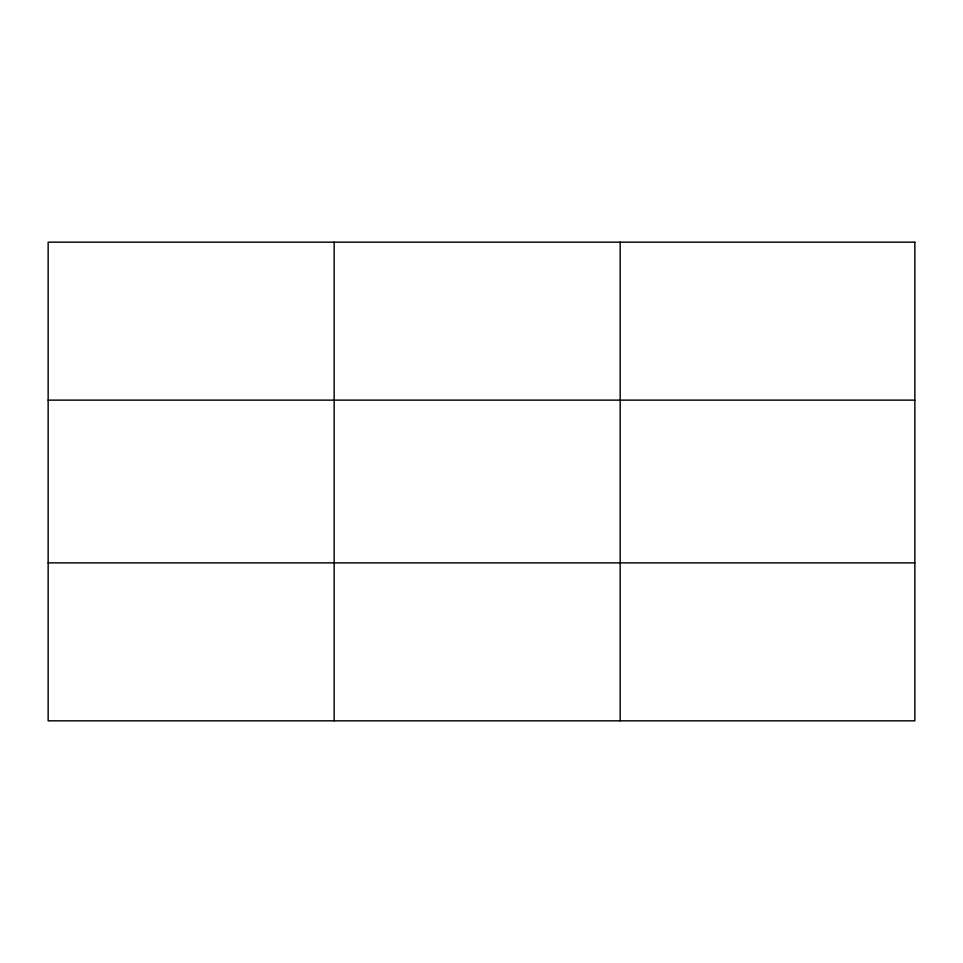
<?xml version="1.0" encoding="UTF-8"?>
<svg xmlns="http://www.w3.org/2000/svg" width="963" height="963" viewBox="0 0 963 963"><rect width="100%" height="100%" fill="white"/><g stroke="black" fill="none" stroke-linecap="round" stroke-linejoin="round"><path stroke-width="1.44" d="M334.161 242.17L334.161 720.83M620.172 242.17L620.172 720.83M48.15 400.127L914.85 400.127M48.15 562.874L914.85 562.874M914.85 242.17L914.85 720.83L48.15 720.83L48.15 242.17L914.85 242.17"/></g></svg>
